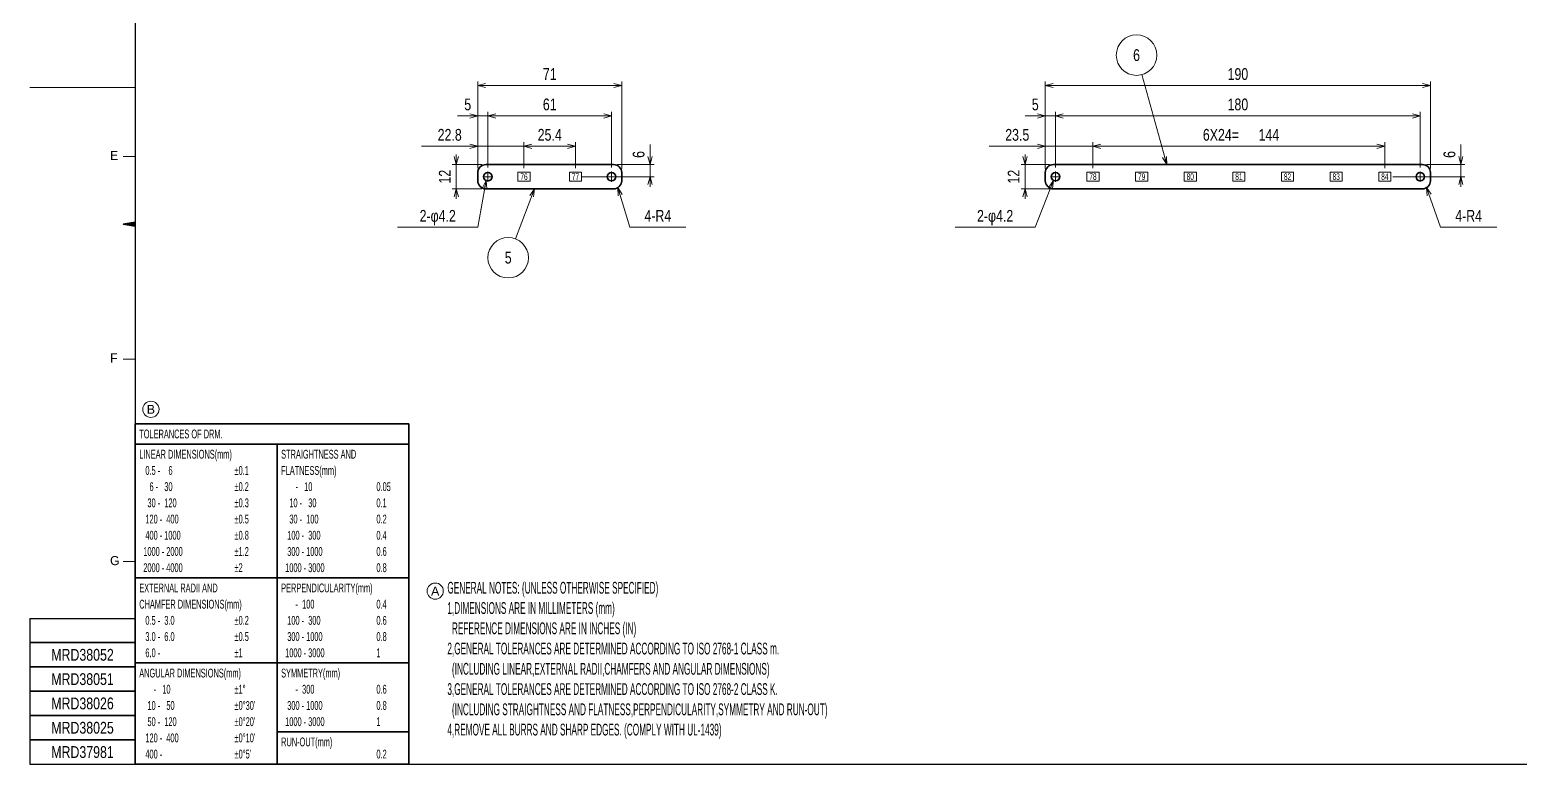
# Model space of a CAD drawing. Header units: millimetres. Extents: x 7 to 587, y 2 to 418.
# Drawn here: x 7 to 374.6, y 10 to 191.2 of the extents above; entities that cross this region are included whole.
import ezdxf
from ezdxf.enums import TextEntityAlignment as Align

# ---------------------------------------------------------------- set-up
doc = ezdxf.new("R2010")
doc.units = ezdxf.units.MM
doc.linetypes.add('DASHDOT', pattern=[25.3, 12.7, -6.3, 0, -6.3])
doc.linetypes.add('DIVIDE', pattern=[31.6, 12.7, -6.3, 0, -6.3, 0, -6.3])
for name, color, linetype in [('GR1_03', 7, 'Continuous'), ('GR1_08', 7, 'Continuous'), ('GR1_15', 7, 'Continuous'), ('GR1_16', 7, 'Continuous'), ('図面枠C7M', 7, 'Continuous'), ('表題、部品表_訂正', 7, 'Continuous')]:
    doc.layers.add(name, color=color, linetype=linetype)
doc.styles.add('HG丸ｺﾞｼｯｸM-PRO', font='')
doc.styles.get('HG丸ｺﾞｼｯｸM-PRO').set_extended_font_data('HG丸ｺﾞｼｯｸM-PRO')

# ---------------------------------------------------------------- blocks, each defined once
blk = doc.blocks.new('BLKF024')
at = {"layer": '図面枠C7M', "color": 3, "linetype": 'Continuous', "lineweight": 35}
for p, q in [((30.673956, 143.135565), (30.943833, 143.405441)), ((30.795269, 143.115456), (31.113723, 143.43391)), ((30.916582, 143.095347), (31.283614, 143.462379)), ((31.037894, 143.075238), (31.453504, 143.490848)), ((31.159207, 143.05513), (31.623395, 143.519317)), ((31.280519, 143.035021), (31.793285, 143.547787)), ((31.401832, 143.014912), (31.963176, 143.576256)), ((31.523145, 142.994803), (32.133066, 143.604725)), ((31.644457, 142.974695), (32.302957, 143.633194)), ((31.76577, 142.954586), (32.472847, 143.661663)), ((31.887082, 142.934477), (32.642738, 143.690132)), ((32.008395, 142.914368), (32.812628, 143.718601)), ((32.129708, 142.894259), (32.982519, 143.747071)), ((32.25102, 142.874151), (33, 143.62313)), ((32.372333, 142.854042), (33, 143.481709)), ((30.067393, 143.236108), (30.09438, 143.263095)), ((30.188706, 143.216), (30.264271, 143.291564)), ((30.310019, 143.195891), (30.434161, 143.320033)), ((30.431331, 143.175782), (30.604052, 143.348503)), ((30.552644, 143.155673), (30.773942, 143.376972)), ((32.493645, 142.833933), (33, 143.340288)), ((32.614958, 142.813824), (33, 143.198866)), ((32.736271, 142.793716), (33, 143.057445)), ((32.857583, 142.773607), (33, 142.916024)), ((32.978896, 142.753498), (33, 142.774602))]:
    blk.add_line(p, q, dxfattribs=at)
blk = doc.blocks.new('BLKF023')
at = {"layer": '図面枠C7M', "color": 2, "linetype": 'Continuous', "lineweight": 25}
for p, q in [((33, 410), (33, 10)), ((7, 46), (7, 10)), ((7, 46), (33, 46)), ((7, 10), (587, 10))]:
    blk.add_line(p, q, dxfattribs=at)
at = {"layer": '図面枠C7M', "color": 4, "linetype": 'Continuous', "lineweight": 13}
for p, q in [((7, 177), (33, 177)), ((30, 160), (33, 160)), ((30, 110), (33, 110)), ((30, 60), (33, 60))]:
    blk.add_line(p, q, dxfattribs=at)
at = {"layer": '図面枠C7M', "color": 3, "linetype": 'Continuous', "lineweight": 35}
for p, q in [((33, 143.75), (30, 143.25)), ((30, 143.25), (33, 142.75)), ((7, 40), (33, 40)), ((7, 34), (33, 34)), ((7, 28), (33, 28)), ((7, 22), (33, 22)), ((7, 16), (33, 16))]:
    blk.add_line(p, q, dxfattribs=at)
blk.add_blockref('BLKF024', (0, 0), dxfattribs=at)
at = {"layer": '図面枠C7M', "color": 4, "linetype": 'Continuous', "lineweight": 13, "style": 'HG丸ｺﾞｼｯｸM-PRO'}
for s, width, p in [('E', 1.001589, (26.79, 158.45)), ('F', 0.998986, (26.79, 108.45)), ('G', 1.003714, (26.79, 58.45))]:
    blk.add_text(s, height=2.25, dxfattribs=dict(at, width=width)).set_placement(p, align=Align.BOTTOM_LEFT)
blk = doc.blocks.new('BLKF107')
at = {"layer": 'GR1_08', "color": 3, "linetype": 'Continuous', "lineweight": 35}
for p, q in [((117.5, 154), (117.5, 156)), ((119.5, 158), (151, 158)), ((153, 154), (153, 156)), ((119.5, 152), (151, 152))]:
    blk.add_line(p, q, dxfattribs=at)
for centre in [(120, 155), (150.5, 155)]:
    blk.add_circle(centre, 1.05, dxfattribs=at)
for centre, start, end in [((119.5, 156), 90, 180), ((151, 156), 0, 90), ((119.5, 154), 180, 270), ((151, 154), 270, 0)]:
    blk.add_arc(centre, 2, start, end, dxfattribs=at)
blk = doc.blocks.new('BLKF108')
at = {"layer": 'GR1_08', "color": 3, "linetype": 'Continuous', "lineweight": 35}
for p, q in [((257.5, 154), (257.5, 156)), ((259.5, 158), (350.5, 158)), ((352.5, 154), (352.5, 156)), ((259.5, 152), (350.5, 152))]:
    blk.add_line(p, q, dxfattribs=at)
for centre in [(260, 155), (350, 155)]:
    blk.add_circle(centre, 1.05, dxfattribs=at)
for centre, start, end in [((259.5, 156), 90, 180), ((350.5, 156), 360, 90), ((259.5, 154), 180, 270), ((350.5, 154), 270, 360)]:
    blk.add_arc(centre, 2, start, end, dxfattribs=at)
blk = doc.blocks.new('BLKF109')
at = {"layer": 'GR1_03', "color": 4, "linetype": 'DIVIDE', "lineweight": 13}
for p, q in [((318.75, 156.13), (315.75, 156.13)), ((315.75, 156.13), (315.75, 153.88)), ((318.75, 153.88), (318.75, 156.13)), ((315.75, 153.88), (318.75, 153.88))]:
    blk.add_line(p, q, dxfattribs=at)
blk = doc.blocks.new('BLKF110')
at = {"layer": 'GR1_03', "color": 4, "linetype": 'DIVIDE', "lineweight": 13}
for p, q in [((330.75, 156.13), (327.75, 156.13)), ((327.75, 156.13), (327.75, 153.88)), ((330.75, 153.88), (330.75, 156.13)), ((327.75, 153.88), (330.75, 153.88))]:
    blk.add_line(p, q, dxfattribs=at)
blk = doc.blocks.new('BLKF111')
at = {"layer": 'GR1_03', "color": 4, "linetype": 'DIVIDE', "lineweight": 13}
for p, q in [((342.75, 156.13), (339.75, 156.13)), ((339.75, 156.13), (339.75, 153.88)), ((342.75, 153.88), (342.75, 156.13)), ((339.75, 153.88), (342.75, 153.88))]:
    blk.add_line(p, q, dxfattribs=at)
blk = doc.blocks.new('BLKF112')
at = {"layer": 'GR1_03', "color": 4, "linetype": 'DIVIDE', "lineweight": 13}
for p, q in [((294.75, 156.13), (291.75, 156.13)), ((291.75, 156.13), (291.75, 153.88)), ((294.75, 153.88), (294.75, 156.13)), ((291.75, 153.88), (294.75, 153.88))]:
    blk.add_line(p, q, dxfattribs=at)
blk = doc.blocks.new('BLKF113')
at = {"layer": 'GR1_03', "color": 4, "linetype": 'DIVIDE', "lineweight": 13}
for p, q in [((306.75, 156.13), (303.75, 156.13)), ((303.75, 156.13), (303.75, 153.88)), ((306.75, 153.88), (306.75, 156.13)), ((303.75, 153.88), (306.75, 153.88))]:
    blk.add_line(p, q, dxfattribs=at)
blk = doc.blocks.new('BLKF114')
at = {"layer": 'GR1_03', "color": 4, "linetype": 'DIVIDE', "lineweight": 13}
for p, q in [((270.75, 156.13), (267.75, 156.13)), ((267.75, 156.13), (267.75, 153.88)), ((270.75, 153.88), (270.75, 156.13)), ((267.75, 153.88), (270.75, 153.88))]:
    blk.add_line(p, q, dxfattribs=at)
blk = doc.blocks.new('BLKF115')
at = {"layer": 'GR1_03', "color": 4, "linetype": 'DIVIDE', "lineweight": 13}
for p, q in [((282.75, 156.13), (279.75, 156.13)), ((279.75, 156.13), (279.75, 153.88)), ((282.75, 153.88), (282.75, 156.13)), ((279.75, 153.88), (282.75, 153.88))]:
    blk.add_line(p, q, dxfattribs=at)
blk = doc.blocks.new('BLKF116')
at = {"layer": 'GR1_03', "color": 4, "linetype": 'DIVIDE', "lineweight": 13}
for p, q in [((130.4, 156.13), (127.4, 156.13)), ((127.4, 156.13), (127.4, 153.88)), ((130.4, 153.88), (130.4, 156.13)), ((127.4, 153.88), (130.4, 153.88))]:
    blk.add_line(p, q, dxfattribs=at)
blk = doc.blocks.new('BLKF117')
at = {"layer": 'GR1_03', "color": 4, "linetype": 'DIVIDE', "lineweight": 13}
for p, q in [((143.1, 156.13), (140.1, 156.13)), ((140.1, 156.13), (140.1, 153.88)), ((143.1, 153.88), (143.1, 156.13)), ((140.1, 153.88), (143.1, 153.88))]:
    blk.add_line(p, q, dxfattribs=at)
blk = doc.blocks.new('FXTIP_ARROW_E')
at = {"color": 0, "linetype": 'Continuous', "lineweight": -2}
for q in [(-1, 0), (-0.97, 0.26), (-0.97, -0.26)]:
    blk.add_line((0, 0), q, dxfattribs=at)
blk = doc.blocks.new('FXTIP_ARROW_S')
at = {"color": 0, "linetype": 'Continuous', "lineweight": -2}
for q in [(-1, 0), (-0.97, 0.26), (-0.97, -0.26)]:
    blk.add_line((0, 0), q, dxfattribs=at)
blk = doc.blocks.new('BLKF140')
at = {"layer": '表題、部品表_訂正', "color": 4, "linetype": 'Continuous', "lineweight": 13}
blk.add_circle((107, 52.72), 2, dxfattribs=at)
at = {"layer": '表題、部品表_訂正', "color": 4, "linetype": 'Continuous', "lineweight": 13, "style": 'HG丸ｺﾞｼｯｸM-PRO', "width": 1.042301}
blk.add_text('A', height=2.18, dxfattribs=at).set_placement((107, 52.72), align=Align.MIDDLE_CENTER)
blk = doc.blocks.new('BLKF141')
at = {"layer": '図面枠C7M', "color": 3, "linetype": 'Continuous', "lineweight": 35}
for p, q in [((33, 94), (100.5, 94)), ((33, 94), (33, 10)), ((100.5, 10), (100.5, 94)), ((33, 89), (100.5, 89)), ((68, 10), (68, 89)), ((33, 56), (68, 56)), ((68, 56), (100.5, 56)), ((33, 35), (68, 35)), ((68, 35), (100.5, 35)), ((68, 18), (100.5, 18)), ((33, 10), (100.5, 10))]:
    blk.add_line(p, q, dxfattribs=at)
at = {"layer": '図面枠C7M', "color": 4, "linetype": 'Continuous', "lineweight": 13, "style": 'HG丸ｺﾞｼｯｸM-PRO'}
for s, height, width, p in [('TOLERANCES OF DRM.', 2.1818, 0.522208, (34, 91.5)), ('LINEAR DIMENSIONS(mm)', 2.1818, 0.521664, (34, 86.5)), ('STRAIGHTNESS AND', 2.1818, 0.521949, (69, 86.5)), (' 0.5 -    6', 2.1818, 0.524049, (35, 82.5)), ('±0.1', 2.182, 0.52198, (57.5, 82.5)), ('FLATNESS(mm)', 2.1818, 0.521994, (69, 82.5)), ('   6 -   30', 2.1818, 0.52397, (35, 78.5)), ('±0.2', 2.182, 0.52198, (57.5, 78.5)), ('     -   10', 2.1818, 0.524651, (70, 78.5)), ('0.05', 2.182, 0.52205, (92.5, 78.5)), ('  30 -  120', 2.1818, 0.522893, (35, 74.5)), ('±0.3', 2.182, 0.52198, (57.5, 74.5)), ('  10 -   30', 2.1818, 0.523391, (70, 74.5)), ('0.1', 2.182, 0.522424, (92.5, 74.5)), (' 120 -  400', 2.1818, 0.52246, (35, 70.5)), ('±0.5', 2.182, 0.52198, (57.5, 70.5)), ('  30 -  100', 2.1818, 0.522893, (70, 70.5)), ('0.2', 2.182, 0.522424, (92.5, 70.5)), (' 400 - 1000', 2.1818, 0.52208, (35, 66.5)), ('±0.8', 2.182, 0.52198, (57.5, 66.5)), (' 100 -  300', 2.1818, 0.52246, (70, 66.5)), ('0.4', 2.182, 0.522424, (92.5, 66.5)), ('1000 - 2000', 2.1818, 0.521744, (35, 62.5)), ('±1.2', 2.182, 0.52198, (57.5, 62.5)), (' 300 - 1000', 2.1818, 0.52208, (70, 62.5)), ('0.6', 2.182, 0.522424, (92.5, 62.5)), ('2000 - 4000', 2.1818, 0.521744, (35, 58.5)), ('±2', 2.182, 0.521216, (57.5, 58.5)), ('1000 - 3000', 2.1818, 0.521744, (70, 58.5)), ('0.8', 2.182, 0.522424, (92.5, 58.5)), ('EXTERNAL RADII AND', 2.1818, 0.522426, (34, 53.5)), ('PERPENDICULARITY(mm)', 2.1818, 0.521822, (69, 53.5)), ('CHAMFER DIMENSIONS(mm)', 2.1818, 0.521615, (34, 49.5)), ('     -  100', 2.1818, 0.52397, (70, 49.5)), ('0.4', 2.182, 0.522424, (92.5, 49.5)), (' 0.5 -  3.0', 2.1818, 0.523514, (35, 45.5)), ('±0.2', 2.182, 0.52198, (57.5, 45.5)), (' 100 -  300', 2.1818, 0.52246, (70, 45.5)), ('0.6', 2.182, 0.522424, (92.5, 45.5)), (' 3.0 -  6.0', 2.1818, 0.523514, (35, 41.5)), ('±0.5', 2.182, 0.52198, (57.5, 41.5)), (' 300 - 1000', 2.1818, 0.52208, (70, 41.5)), ('0.8', 2.182, 0.522424, (92.5, 41.5)), (' 6.0 -', 2.182, 0.523279, (35, 37.5)), ('±1', 2.182, 0.521216, (57.5, 37.5)), ('1000 - 3000', 2.1818, 0.521744, (70, 37.5)), ('1', 2.18, 0.521199, (92.5, 37.5)), ('ANGULAR DIMENSIONS(mm)', 2.1818, 0.521887, (34, 32.5)), ('SYMMETRY(mm)', 2.1818, 0.521222, (69, 32.5)), ('     -   10', 2.1818, 0.524651, (35, 28.5)), ('±1°', 2.182, 0.52122, (57.5, 28.5)), ('     -  300', 2.1818, 0.52397, (70, 28.5)), ('0.6', 2.182, 0.522424, (92.5, 28.5)), ('  10 -   50', 2.1818, 0.523391, (35, 24.5)), ("±0°30'", 2.182, 0.521679, (57.5, 24.5)), (' 300 - 1000', 2.1818, 0.52208, (70, 24.5)), ('0.8', 2.182, 0.522424, (92.5, 24.5)), ('  50 -  120', 2.1818, 0.522893, (35, 20.5)), ("±0°20'", 2.182, 0.521679, (57.5, 20.5)), ('1000 - 3000', 2.1818, 0.521744, (70, 20.5)), ('1', 2.18, 0.521199, (92.5, 20.5)), (' 120 -  400', 2.1818, 0.52246, (35, 16.5)), ("±0°10'", 2.182, 0.521679, (57.5, 16.5)), ('RUN-OUT(mm)', 2.1818, 0.521162, (69, 15.5)), (' 400 -', 2.182, 0.52234, (35, 12.5)), ("±0°5'", 2.182, 0.521776, (57.5, 12.5)), ('0.2', 2.182, 0.522424, (92.5, 12.5))]:
    blk.add_text(s, height=height, dxfattribs=dict(at, width=width)).set_placement(p, align=Align.MIDDLE_LEFT)
blk = doc.blocks.new('BLKF142')
at = {"layer": '表題、部品表_訂正', "color": 4, "linetype": 'Continuous', "lineweight": 13}
blk.add_circle((36.87, 97.59), 2, dxfattribs=at)
at = {"layer": '表題、部品表_訂正', "color": 4, "linetype": 'Continuous', "lineweight": 13, "style": 'HG丸ｺﾞｼｯｸM-PRO', "width": 1.04272}
blk.add_text('B', height=2.18, dxfattribs=at).set_placement((36.87, 97.59), align=Align.MIDDLE_CENTER)

msp = doc.modelspace()

# ---------------------------------------------------------------- linework, layer by layer
at = {"layer": 'GR1_08', "color": 4, "linetype": 'DASHDOT', "lineweight": 13}
for p, q in [((121.25, 155), (118.75, 155)), ((120, 153.75), (120, 156.25)), ((151.75, 155), (149.25, 155)), ((150.5, 153.75), (150.5, 156.25)), ((261.25, 155), (258.75, 155)), ((260, 153.75), (260, 156.25)), ((351.25, 155), (348.75, 155)), ((350, 153.75), (350, 156.25))]:
    msp.add_line(p, q, dxfattribs=at)
at = {"layer": 'GR1_15', "color": 4, "linetype": 'Continuous', "lineweight": 13}
for p, q in [((287.44, 158), (281.33, 180.18)), ((131.49, 152), (126.78, 139.67))]:
    msp.add_line(p, q, dxfattribs=at)
for centre in [(280, 185), (125, 135)]:
    msp.add_circle(centre, 5, dxfattribs=at)
at = {"layer": 'GR1_16', "color": 4, "linetype": 'Continuous', "lineweight": 13}
for p, q in [((117.5, 157), (117.5, 178.5)), ((117.5, 177.5), (153, 177.5)), ((153, 157), (153, 178.5)), ((257.5, 157), (257.5, 178.5)), ((257.5, 177.5), (352.5, 177.5)), ((352.5, 157), (352.5, 178.5)), ((112.54, 170), (117.5, 170)), ((117.5, 157), (117.5, 171)), ((117.5, 170), (120, 170)), ((120, 157.25), (120, 171)), ((120, 170), (150.5, 170)), ((150.5, 157.25), (150.5, 171)), ((252.54, 170), (257.5, 170)), ((257.5, 157), (257.5, 171)), ((257.5, 170), (260, 170)), ((260, 157.25), (260, 171)), ((260, 170), (350, 170)), ((350, 157.25), (350, 171)), ((103.66, 162.5), (117.5, 162.5)), ((117.5, 157), (117.5, 163.5)), ((117.5, 162.5), (128.9, 162.5)), ((128.9, 157.13), (128.9, 163.5)), ((128.9, 162.5), (141.6, 162.5)), ((141.6, 157.13), (141.6, 163.5)), ((160, 158), (160, 162.96)), ((243.66, 162.5), (257.5, 162.5)), ((257.5, 157), (257.5, 163.5)), ((257.5, 162.5), (269.25, 162.5)), ((269.25, 157.13), (269.25, 163.5)), ((269.25, 162.5), (341.25, 162.5)), ((341.25, 157.13), (341.25, 163.5)), ((360, 158), (360, 162.96)), ((112.2, 158), (112.2, 160.5)), ((252.5, 158), (252.5, 160.5)), ((118.5, 158), (111.2, 158)), ((112.2, 152), (112.2, 158)), ((143.1, 155), (161, 155)), ((152, 158), (161, 158)), ((160, 155), (160, 158)), ((160, 152.5), (160, 155)), ((258.5, 158), (251.5, 158)), ((252.5, 152), (252.5, 158)), ((343.2, 155), (361, 155)), ((351.5, 158), (361, 158)), ((360, 155), (360, 158)), ((360, 152.5), (360, 155)), ((118.5, 152), (111.2, 152)), ((112.2, 149.5), (112.2, 152)), ((119.53, 154.06), (117.5, 142.5)), ((152.05, 152.3), (155, 142.52)), ((258.5, 152), (251.5, 152)), ((252.5, 149.5), (252.5, 152)), ((259.53, 154.06), (255, 142.5)), ((351.55, 152.3), (355, 142.51)), ((117.5, 142.5), (97.74, 142.5)), ((155, 142.52), (168.84, 142.52)), ((255, 142.5), (235.24, 142.5)), ((355, 142.51), (368.84, 142.51))]:
    msp.add_line(p, q, dxfattribs=at)

# ---------------------------------------------------------------- block references
at = {"layer": 'GR1_03', "color": 4, "linetype": 'DIVIDE', "lineweight": 13}
for name in ['BLKF116', 'BLKF117', 'BLKF114', 'BLKF115', 'BLKF112', 'BLKF113', 'BLKF109', 'BLKF110', 'BLKF111']:
    msp.add_blockref(name, (0, 0), dxfattribs=at)
at = {"layer": 'GR1_08', "color": 3, "linetype": 'Continuous', "lineweight": 35}
for name in ['BLKF107', 'BLKF108']:
    msp.add_blockref(name, (0, 0), dxfattribs=at)
at = {"layer": 'GR1_15', "color": 4, "linetype": 'Continuous', "lineweight": 13, "xscale": 2, "yscale": 2}
for p, rotation in [((287.44, 158), 285.4032547631318), ((131.49, 152), 69.09725959398777)]:
    msp.add_blockref('FXTIP_ARROW_S', p, dxfattribs=dict(at, rotation=rotation))
at = {"layer": 'GR1_16', "color": 4, "linetype": 'Continuous', "lineweight": 13, "xscale": 2, "yscale": 2}
for name, p, rotation in [('FXTIP_ARROW_S', (117.5, 177.5), 180), ('FXTIP_ARROW_E', (153, 177.5), 360), ('FXTIP_ARROW_S', (257.5, 177.5), 180), ('FXTIP_ARROW_E', (352.5, 177.5), 360), ('FXTIP_ARROW_E', (117.5, 170), 360), ('FXTIP_ARROW_S', (120, 170), 180), ('FXTIP_ARROW_E', (150.5, 170), 360), ('FXTIP_ARROW_E', (257.5, 170), 360), ('FXTIP_ARROW_S', (260, 170), 180), ('FXTIP_ARROW_E', (350, 170), 360), ('FXTIP_ARROW_E', (117.5, 162.5), 360), ('FXTIP_ARROW_S', (128.9, 162.5), 180), ('FXTIP_ARROW_E', (141.6, 162.5), 360), ('FXTIP_ARROW_E', (257.5, 162.5), 360), ('FXTIP_ARROW_S', (269.25, 162.5), 180), ('FXTIP_ARROW_E', (341.25, 162.5), 360), ('FXTIP_ARROW_S', (112.2, 158), 270), ('FXTIP_ARROW_S', (160, 158), 270), ('FXTIP_ARROW_S', (252.5, 158), 270), ('FXTIP_ARROW_S', (360, 158), 270), ('FXTIP_ARROW_E', (160, 155), 90), ('FXTIP_ARROW_E', (360, 155), 90), ('FXTIP_ARROW_E', (112.2, 152), 90), ('FXTIP_ARROW_S', (119.53, 154.06), 80.03876630955862), ('FXTIP_ARROW_S', (152.05, 152.3), 106.7678997419056), ('FXTIP_ARROW_E', (252.5, 152), 90), ('FXTIP_ARROW_S', (259.53, 154.06), 68.60095554947145), ('FXTIP_ARROW_S', (351.55, 152.3), 109.4096167208184)]:
    msp.add_blockref(name, p, dxfattribs=dict(at, rotation=rotation))
at = {"layer": '図面枠C7M', "color": 4, "linetype": 'Continuous', "lineweight": 13}
for name in ['BLKF023', 'BLKF141']:
    msp.add_blockref(name, (0, 0), dxfattribs=at)
at = {"layer": '表題、部品表_訂正', "color": 4, "linetype": 'Continuous', "lineweight": 13}
for name in ['BLKF142', 'BLKF140']:
    msp.add_blockref(name, (0, 0), dxfattribs=at)

# ---------------------------------------------------------------- texts
at = {"layer": 'GR1_08', "color": 3, "linetype": 'Continuous', "lineweight": 35, "style": 'HG丸ｺﾞｼｯｸM-PRO', "width": 0.592521}
for s, p in [('76', (128.9, 155)), ('77', (141.6, 155)), ('78', (269.25, 155)), ('79', (281.25, 155)), ('80', (293.25, 155)), ('81', (305.25, 155)), ('82', (317.25, 155)), ('83', (329.25, 155)), ('84', (341.25, 155))]:
    msp.add_text(s, height=1.636, dxfattribs=at).set_placement(p, align=Align.MIDDLE_CENTER)
at = {"layer": 'GR1_15', "color": 3, "linetype": 'Continuous', "lineweight": 35, "style": 'HG丸ｺﾞｼｯｸM-PRO', "width": 0.784542}
for s, p in [('6', (280, 185)), ('5', (125, 135))]:
    msp.add_text(s, height=2.91, rotation=0, dxfattribs=at).set_placement(p, align=Align.MIDDLE_CENTER)
at = {"layer": 'GR1_16', "color": 3, "linetype": 'Continuous', "lineweight": 35, "style": 'HG丸ｺﾞｼｯｸM-PRO'}
for s, height, rotation, width, p in [('71', 2.909, 0, 0.784542, (135.25, 178)), ('5', 2.91, 0, 0.784542, (115.02, 170.5)), ('61', 2.909, 0, 0.784542, (135.25, 170.5)), ('5', 2.91, 0, 0.784542, (255.02, 170.5)), ('180', 2.909, 0, 0.784542, (305, 170.5)), ('22.8', 2.909, 0, 0.784749, (110.58, 163)), ('25.4', 2.909, 0, 0.784749, (135.25, 163)), ('6', 2.91, 90, 0.784542, (159.5, 160.48)), ('6', 2.91, 90, 0.784542, (359.5, 160.48)), ('12', 2.909, 90, 0.784542, (111.7, 155)), ('12', 2.909, 90, 0.784542, (252, 155)), ('2-φ4.2', 2.909, 360, 0.783565, (107.62, 143))]:
    msp.add_text(s, height=height, rotation=rotation, dxfattribs=dict(at, width=width)).set_placement(p, align=Align.BOTTOM_CENTER)
for s, width, p in [('190', 0.784542, (305, 178)), ('23.5', 0.784749, (250.58, 163)), ('6X24=', 0.78375, (300.81, 163)), ('144', 0.784542, (312.65, 163)), ('4-R4', 0.783129, (161.92, 143.02)), ('2-φ4.2', 0.783565, (245.12, 143)), ('4-R4', 0.783129, (361.92, 143.01))]:
    msp.add_text(s, height=2.909, dxfattribs=dict(at, width=width)).set_placement(p, align=Align.BOTTOM_CENTER)
at = {"layer": '図面枠C7M', "color": 3, "linetype": 'Continuous', "lineweight": 35, "style": 'HG丸ｺﾞｼｯｸM-PRO'}
for s, width, p in [('GENERAL NOTES: (UNLESS OTHERWISE SPECIFIED)', 0.52211, (110, 55)), ('1,DIMENSIONS ARE IN MILLIMETERS (mm)', 0.521966, (110, 50)), ('  REFERENCE DIMENSIONS ARE IN INCHES (IN)', 0.521932, (110, 45)), ('2,GENERAL TOLERANCES ARE DETERMINED ACCORDING TO ISO 2768-1 CLASS m.', 0.522186, (110, 40)), ('  (INCLUDING LINEAR,EXTERNAL RADII,CHAMFERS AND ANGULAR DIMENSIONS)', 0.522355, (110, 35)), ('3,GENERAL TOLERANCES ARE DETERMINED ACCORDING TO ISO 2768-2 CLASS K.', 0.52223, (110, 30)), ('  (INCLUDING STRAIGHTNESS AND FLATNESS,PERPENDICULARITY,SYMMETRY AND RUN-OUT)', 0.522087, (110, 25)), ('4,REMOVE ALL BURRS AND SHARP EDGES. (COMPLY WITH UL-1439)', 0.52235, (110, 20))]:
    msp.add_text(s, height=2.9091, dxfattribs=dict(at, width=width)).set_placement(p, align=Align.TOP_LEFT)
at = {"layer": '図面枠C7M', "color": 3, "linetype": 'Continuous', "lineweight": 35, "style": 'HG丸ｺﾞｼｯｸM-PRO', "width": 0.783793}
for s, p in [('MRD38052', (20, 37)), ('MRD38051', (20, 31)), ('MRD38026', (20, 25)), ('MRD38025', (20, 19)), ('MRD37981', (20, 13))]:
    msp.add_text(s, height=2.909, dxfattribs=at).set_placement(p, align=Align.MIDDLE_CENTER)

doc.saveas('drawing.dxf')
